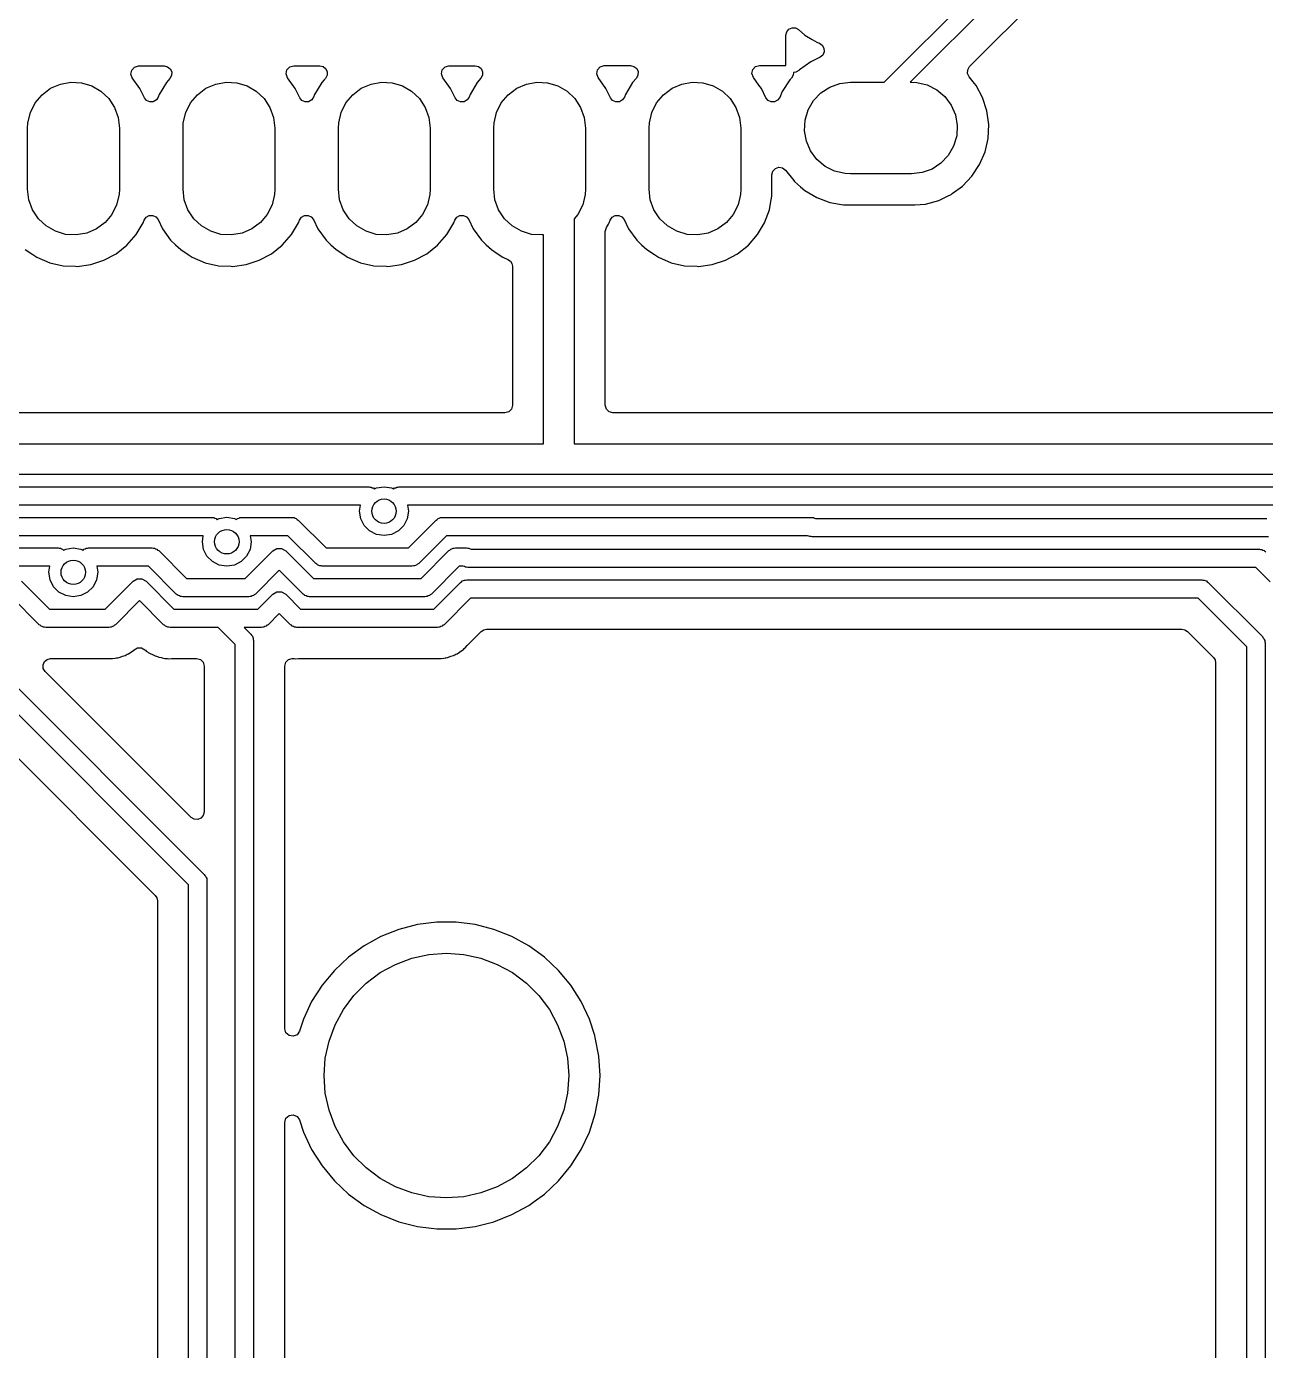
# Model space of a CAD drawing. Extents: x 15 to 269, y -160 to -43.
# Drawn here: x 135.38 to 155.63, y -116.76 to -95.11 of the extents above; entities that cross this region are included whole.
import ezdxf

# ---------------------------------------------------------------- set-up
doc = ezdxf.new("R2010")
doc.units = 0
doc.layers.add('BLACK', color=7, linetype='CONTINUOUS')

msp = doc.modelspace()

# ---------------------------------------------------------------- linework, layer by layer
at = {"layer": 'BLACK', "linetype": 'CONTINUOUS'}
for p, q in [((149.398, -96.024), (151.916, -93.5051)), ((152.173, -93.6733), (149.822, -96.024)), ((150.794, -95.7706), (152.471, -94.0939)), ((147.791, -95.258), (147.804, -95.2033)), ((147.791, -95.7252), (147.791, -95.258)), ((147.804, -95.2033), (147.839, -95.1598)), ((147.839, -95.1598), (147.891, -95.1365)), ((147.891, -95.1365), (147.947, -95.1383)), ((147.947, -95.1383), (147.997, -95.1648)), ((147.997, -95.1648), (148.101, -95.2563)), ((148.101, -95.2563), (148.218, -95.3258)), ((148.218, -95.3258), (148.296, -95.3725)), ((148.296, -95.3725), (148.309, -95.3776)), ((148.309, -95.3776), (148.338, -95.3882)), ((148.338, -95.3882), (148.385, -95.4202)), ((148.385, -95.4202), (148.413, -95.4703)), ((148.413, -95.4703), (148.416, -95.5275)), ((148.196, -95.6893), (148.013, -95.8224)), ((148.348, -95.616), (148.196, -95.6893)), ((148.393, -95.5799), (148.348, -95.616)), ((148.416, -95.5275), (148.393, -95.5799)), ((137.082, -95.8923), (137.095, -95.8263)), ((137.105, -95.9554), (137.082, -95.8923)), ((137.095, -95.8263), (137.14, -95.7768)), ((137.14, -95.7768), (137.205, -95.7585)), ((137.205, -95.7585), (137.627, -95.7582)), ((137.627, -95.7582), (137.682, -95.7709)), ((137.682, -95.7709), (137.726, -95.8066)), ((137.726, -95.8066), (137.749, -95.8578)), ((137.749, -95.8578), (137.747, -95.9141)), ((139.62, -95.8904), (139.633, -95.8244)), ((139.643, -95.9535), (139.62, -95.8904)), ((139.633, -95.8244), (139.679, -95.7749)), ((139.679, -95.7749), (139.744, -95.7566)), ((139.744, -95.7566), (140.169, -95.7563)), ((140.169, -95.7563), (140.224, -95.769)), ((140.224, -95.769), (140.267, -95.8047)), ((140.267, -95.8047), (140.291, -95.8559)), ((140.291, -95.8559), (140.289, -95.9122)), ((142.159, -95.8884), (142.172, -95.8224)), ((142.182, -95.9516), (142.159, -95.8884)), ((142.172, -95.8224), (142.218, -95.773)), ((142.218, -95.773), (142.282, -95.7547)), ((142.282, -95.7547), (142.711, -95.7544)), ((142.711, -95.7544), (142.765, -95.7671)), ((142.765, -95.7671), (142.809, -95.8027)), ((142.809, -95.8027), (142.832, -95.854)), ((142.832, -95.854), (142.831, -95.9102)), ((144.697, -95.8865), (144.71, -95.8205)), ((144.721, -95.9496), (144.697, -95.8865)), ((144.71, -95.8205), (144.756, -95.7711)), ((144.756, -95.7711), (144.821, -95.7528)), ((144.821, -95.7528), (145.252, -95.7524)), ((145.252, -95.7524), (145.307, -95.7652)), ((145.307, -95.7652), (145.351, -95.8008)), ((145.372, -95.9083), (145.346, -95.958)), ((145.351, -95.8008), (145.374, -95.8521)), ((145.374, -95.8521), (145.372, -95.9083)), ((147.236, -95.8846), (147.249, -95.8186)), ((147.259, -95.9477), (147.236, -95.8846)), ((147.249, -95.8186), (147.295, -95.7691)), ((147.295, -95.7691), (147.359, -95.7508)), ((147.359, -95.7508), (147.765, -95.7505)), ((147.765, -95.7505), (147.765, -95.7505)), ((147.765, -95.7505), (147.765, -95.7505)), ((147.765, -95.7505), (147.791, -95.7505)), ((147.791, -95.7254), (147.791, -95.7252)), ((147.791, -95.7457), (147.791, -95.7254)), ((147.791, -95.7254), (147.791, -95.7254)), ((147.792, -95.7507), (147.791, -95.7457)), ((147.791, -95.7505), (147.792, -95.7507)), ((147.913, -95.8668), (147.91, -95.9107)), ((147.955, -95.8628), (147.913, -95.8668)), ((148.004, -95.8313), (147.955, -95.8628)), ((148.013, -95.8224), (148.004, -95.8313)), ((150.76, -95.8813), (150.764, -95.8217)), ((150.785, -95.9356), (150.76, -95.8813)), ((150.764, -95.8217), (150.794, -95.7706)), ((135.629, -96.2285), (135.769, -96.1245)), ((135.769, -96.1245), (135.929, -96.0555)), ((135.929, -96.0555), (136.1, -96.0253)), ((136.1, -96.0253), (136.274, -96.0354)), ((136.274, -96.0354), (136.441, -96.0853)), ((136.441, -96.0853), (136.592, -96.1724)), ((137.229, -96.1259), (137.105, -95.9554)), ((137.662, -96.0313), (137.546, -96.2257)), ((137.721, -95.9638), (137.662, -96.0313)), ((137.747, -95.9141), (137.721, -95.9638)), ((138.169, -96.2285), (138.309, -96.1245)), ((138.309, -96.1245), (138.469, -96.0555)), ((138.469, -96.0555), (138.64, -96.0253)), ((138.64, -96.0253), (138.814, -96.0354)), ((138.814, -96.0354), (138.981, -96.0853)), ((138.981, -96.0853), (139.132, -96.1724)), ((139.769, -96.1259), (139.643, -95.9535)), ((140.202, -96.0313), (140.086, -96.2257)), ((140.241, -95.9862), (140.202, -96.0313)), ((140.262, -95.9619), (140.241, -95.9862)), ((140.289, -95.9122), (140.262, -95.9619)), ((140.709, -96.2285), (140.849, -96.1245)), ((140.849, -96.1245), (141.009, -96.0555)), ((141.009, -96.0555), (141.18, -96.0253)), ((141.18, -96.0253), (141.354, -96.0354)), ((141.354, -96.0354), (141.521, -96.0853)), ((141.521, -96.0853), (141.672, -96.1724)), ((142.309, -96.1259), (142.182, -95.9516)), ((142.742, -96.0313), (142.626, -96.2257)), ((142.804, -95.9599), (142.742, -96.0313)), ((142.831, -95.9102), (142.804, -95.9599)), ((143.249, -96.2285), (143.389, -96.1245)), ((143.389, -96.1245), (143.549, -96.0555)), ((143.549, -96.0555), (143.72, -96.0253)), ((143.72, -96.0253), (143.894, -96.0354)), ((143.894, -96.0354), (144.061, -96.0853)), ((144.061, -96.0853), (144.212, -96.1724)), ((144.849, -96.1259), (144.721, -95.9496)), ((145.282, -96.0313), (145.166, -96.2257)), ((145.346, -95.958), (145.282, -96.0313)), ((145.789, -96.2285), (145.929, -96.1245)), ((145.929, -96.1245), (146.089, -96.0555)), ((146.089, -96.0555), (146.26, -96.0253)), ((146.26, -96.0253), (146.434, -96.0354)), ((146.434, -96.0354), (146.601, -96.0853)), ((146.601, -96.0853), (146.752, -96.1724)), ((147.349, -96.0707), (147.259, -95.9477)), ((147.389, -96.1259), (147.349, -96.0707)), ((147.856, -95.9862), (147.731, -96.1752)), ((147.881, -95.9602), (147.856, -95.9862)), ((147.91, -95.9107), (147.881, -95.9602)), ((148.362, -96.1995), (148.507, -96.1038)), ((148.507, -96.1038), (148.671, -96.0442)), ((148.671, -96.0442), (148.844, -96.024)), ((148.844, -96.024), (149.398, -96.024)), ((149.822, -96.024), (149.844, -96.024)), ((149.844, -96.024), (149.931, -96.0291)), ((149.931, -96.0291), (150.101, -96.0692)), ((150.101, -96.0692), (150.256, -96.1474)), ((150.872, -96.0445), (150.785, -95.9356)), ((150.899, -96.0779), (150.872, -96.0445)), ((151.006, -96.2774), (150.899, -96.0779)), ((135.517, -96.3619), (135.629, -96.2285)), ((136.592, -96.1724), (136.719, -96.2919)), ((136.719, -96.2919), (136.814, -96.4374)), ((137.302, -96.278), (137.229, -96.1259)), ((137.338, -96.3225), (137.302, -96.278)), ((137.39, -96.346), (137.338, -96.3225)), ((137.498, -96.3153), (137.448, -96.3434)), ((137.53, -96.2678), (137.498, -96.3153)), ((137.546, -96.2257), (137.53, -96.2678)), ((138.057, -96.3619), (138.169, -96.2285)), ((139.132, -96.1724), (139.259, -96.2919)), ((139.259, -96.2919), (139.354, -96.4374)), ((139.842, -96.278), (139.769, -96.1259)), ((139.878, -96.3225), (139.842, -96.278)), ((139.93, -96.346), (139.878, -96.3225)), ((140.038, -96.3153), (139.988, -96.3434)), ((140.07, -96.2678), (140.038, -96.3153)), ((140.086, -96.2257), (140.07, -96.2678)), ((140.597, -96.3619), (140.709, -96.2285)), ((141.672, -96.1724), (141.799, -96.2919)), ((141.799, -96.2919), (141.894, -96.4374)), ((142.382, -96.278), (142.309, -96.1259)), ((142.418, -96.3225), (142.382, -96.278)), ((142.47, -96.346), (142.418, -96.3225)), ((142.578, -96.3153), (142.528, -96.3434)), ((142.61, -96.2678), (142.578, -96.3153)), ((142.626, -96.2257), (142.61, -96.2678)), ((143.137, -96.3619), (143.249, -96.2285)), ((144.212, -96.1724), (144.339, -96.2919)), ((144.339, -96.2919), (144.434, -96.4374)), ((144.922, -96.278), (144.849, -96.1259)), ((144.958, -96.3225), (144.922, -96.278)), ((145.01, -96.346), (144.958, -96.3225)), ((145.118, -96.3153), (145.068, -96.3434)), ((145.15, -96.2678), (145.118, -96.3153)), ((145.166, -96.2257), (145.15, -96.2678)), ((145.677, -96.3619), (145.789, -96.2285)), ((146.752, -96.1724), (146.879, -96.2919)), ((146.879, -96.2919), (146.974, -96.4374)), ((147.463, -96.28), (147.389, -96.1259)), ((147.498, -96.3238), (147.463, -96.28)), ((147.549, -96.3476), (147.498, -96.3238)), ((147.655, -96.3203), (147.605, -96.3463)), ((147.689, -96.2749), (147.655, -96.3203)), ((147.731, -96.1752), (147.689, -96.2749)), ((148.155, -96.4769), (148.242, -96.3261)), ((148.242, -96.3261), (148.362, -96.1995)), ((150.256, -96.1474), (150.39, -96.2593)), ((150.39, -96.2593), (150.494, -96.399)), ((151.076, -96.4928), (151.006, -96.2774)), ((135.399, -96.6869), (135.439, -96.5175)), ((135.439, -96.5175), (135.517, -96.3619)), ((136.814, -96.4374), (136.874, -96.601)), ((137.448, -96.3434), (137.39, -96.346)), ((137.939, -96.6869), (137.979, -96.5175)), ((137.979, -96.5175), (138.057, -96.3619)), ((139.354, -96.4374), (139.414, -96.601)), ((139.988, -96.3434), (139.93, -96.346)), ((140.479, -96.6869), (140.519, -96.5175)), ((140.519, -96.5175), (140.597, -96.3619)), ((141.894, -96.4374), (141.954, -96.601)), ((142.528, -96.3434), (142.47, -96.346)), ((143.019, -96.6869), (143.059, -96.5175)), ((143.059, -96.5175), (143.137, -96.3619)), ((144.434, -96.4374), (144.494, -96.601)), ((145.068, -96.3434), (145.01, -96.346)), ((145.559, -96.6869), (145.599, -96.5175)), ((145.599, -96.5175), (145.677, -96.3619)), ((146.974, -96.4374), (147.034, -96.601)), ((147.605, -96.3463), (147.549, -96.3476)), ((148.105, -96.6438), (148.155, -96.4769)), ((150.494, -96.399), (150.562, -96.5589)), ((151.106, -96.7173), (151.076, -96.4928)), ((135.394, -96.774), (135.399, -96.6869)), ((135.394, -97.774), (135.394, -96.774)), ((136.874, -96.601), (136.894, -96.774)), ((136.894, -96.774), (136.894, -97.774)), ((137.934, -96.774), (137.939, -96.6869)), ((137.934, -97.774), (137.934, -96.774)), ((139.414, -96.601), (139.434, -96.774)), ((139.434, -96.774), (139.434, -97.774)), ((140.474, -96.774), (140.479, -96.6869)), ((140.474, -97.774), (140.474, -96.774)), ((141.954, -96.601), (141.974, -96.774)), ((141.974, -96.774), (141.974, -97.774)), ((143.014, -96.774), (143.019, -96.6869)), ((143.014, -97.774), (143.014, -96.774)), ((144.494, -96.601), (144.514, -96.774)), ((144.514, -96.774), (144.514, -97.774)), ((145.554, -96.774), (145.559, -96.6869)), ((145.554, -97.774), (145.554, -96.774)), ((147.034, -96.601), (147.054, -96.774)), ((147.054, -96.774), (147.054, -97.774)), ((148.095, -96.8176), (148.105, -96.6438)), ((150.562, -96.5589), (150.593, -96.7304)), ((150.593, -96.7304), (150.583, -96.9042)), ((151.096, -96.9436), (151.106, -96.7173)), ((148.126, -96.9891), (148.095, -96.8176)), ((148.194, -97.149), (148.126, -96.9891)), ((150.583, -96.9042), (150.533, -97.0711)), ((151.046, -97.1645), (151.096, -96.9436)), ((148.298, -97.2887), (148.194, -97.149)), ((150.533, -97.0711), (150.446, -97.2219)), ((150.957, -97.3728), (151.046, -97.1645)), ((147.618, -97.4364), (147.675, -97.4164)), ((147.675, -97.4164), (147.735, -97.4259)), ((148.432, -97.4006), (148.298, -97.2887)), ((148.587, -97.4788), (148.432, -97.4006)), ((150.326, -97.3485), (150.181, -97.4442)), ((150.446, -97.2219), (150.326, -97.3485)), ((150.832, -97.5618), (150.957, -97.3728)), ((147.562, -97.5399), (147.577, -97.4811)), ((147.562, -97.8873), (147.562, -97.5399)), ((147.577, -97.4811), (147.618, -97.4364)), ((147.735, -97.4259), (147.783, -97.4626)), ((147.783, -97.4626), (147.918, -97.6315)), ((147.918, -97.6315), (147.931, -97.6472)), ((148.757, -97.5189), (148.587, -97.4788)), ((148.844, -97.524), (148.757, -97.5189)), ((149.844, -97.524), (148.844, -97.524)), ((150.017, -97.5038), (149.844, -97.524)), ((150.181, -97.4442), (150.017, -97.5038)), ((150.675, -97.7256), (150.832, -97.5618)), ((135.414, -97.947), (135.394, -97.774)), ((136.894, -97.774), (136.889, -97.8611)), ((137.954, -97.947), (137.934, -97.774)), ((139.434, -97.774), (139.429, -97.8611)), ((140.494, -97.947), (140.474, -97.774)), ((141.974, -97.774), (141.969, -97.8611)), ((143.034, -97.947), (143.014, -97.774)), ((144.514, -97.774), (144.509, -97.8611)), ((145.574, -97.947), (145.554, -97.774)), ((147.054, -97.774), (147.049, -97.8611)), ((147.931, -97.6472), (148.03, -97.7343)), ((148.03, -97.7343), (148.101, -97.7963)), ((148.101, -97.7963), (148.296, -97.9125)), ((150.492, -97.8587), (150.511, -97.8446)), ((150.511, -97.8446), (150.675, -97.7256)), ((135.474, -98.1106), (135.414, -97.947)), ((136.849, -98.0305), (136.771, -98.1861)), ((136.889, -97.8611), (136.849, -98.0305)), ((138.014, -98.1106), (137.954, -97.947)), ((139.389, -98.0305), (139.311, -98.1861)), ((139.429, -97.8611), (139.389, -98.0305)), ((140.554, -98.1106), (140.494, -97.947)), ((141.929, -98.0305), (141.851, -98.1861)), ((141.969, -97.8611), (141.929, -98.0305)), ((143.094, -98.1106), (143.034, -97.947)), ((144.469, -98.0305), (144.391, -98.1861)), ((144.509, -97.8611), (144.469, -98.0305)), ((145.634, -98.1106), (145.574, -97.947)), ((147.009, -98.0305), (146.931, -98.1861)), ((147.049, -97.8611), (147.009, -98.0305)), ((147.522, -98.1102), (147.54, -98.0095)), ((147.54, -98.0095), (147.562, -97.8873)), ((148.296, -97.9125), (148.508, -97.9921)), ((148.508, -97.9921), (148.731, -98.0325)), ((148.731, -98.0325), (148.731, -98.0325)), ((148.731, -98.0325), (149.901, -98.0325)), ((149.901, -98.0325), (150.07, -98.0173)), ((149.901, -98.0325), (149.901, -98.0325)), ((150.07, -98.0173), (150.288, -97.957)), ((150.288, -97.957), (150.433, -97.8873)), ((150.433, -97.8873), (150.492, -97.8587)), ((135.569, -98.2561), (135.474, -98.1106)), ((135.696, -98.3756), (135.569, -98.2561)), ((136.771, -98.1861), (136.659, -98.3195)), ((137.282, -98.3222), (137.298, -98.2802)), ((137.298, -98.2802), (137.33, -98.2327)), ((137.33, -98.2327), (137.38, -98.2046)), ((137.38, -98.2046), (137.438, -98.202)), ((137.438, -98.202), (137.49, -98.2255)), ((137.49, -98.2255), (137.526, -98.27)), ((137.526, -98.27), (137.599, -98.4221)), ((138.109, -98.2561), (138.014, -98.1106)), ((138.236, -98.3756), (138.109, -98.2561)), ((139.311, -98.1861), (139.199, -98.3195)), ((139.822, -98.3222), (139.838, -98.2802)), ((139.838, -98.2802), (139.87, -98.2327)), ((139.87, -98.2327), (139.92, -98.2046)), ((139.92, -98.2046), (139.978, -98.202)), ((139.978, -98.202), (140.03, -98.2255)), ((140.03, -98.2255), (140.066, -98.27)), ((140.066, -98.27), (140.139, -98.4221)), ((140.649, -98.2561), (140.554, -98.1106)), ((140.776, -98.3756), (140.649, -98.2561)), ((141.851, -98.1861), (141.739, -98.3195)), ((142.362, -98.3222), (142.378, -98.2802)), ((142.378, -98.2802), (142.41, -98.2327)), ((142.41, -98.2327), (142.46, -98.2046)), ((142.46, -98.2046), (142.518, -98.202)), ((142.518, -98.202), (142.57, -98.2255)), ((142.57, -98.2255), (142.606, -98.27)), ((142.606, -98.27), (142.679, -98.4221)), ((143.189, -98.2561), (143.094, -98.1106)), ((143.316, -98.3756), (143.189, -98.2561)), ((144.391, -98.1861), (144.33, -98.2584)), ((144.33, -98.2584), (144.33, -101.94)), ((144.902, -98.3222), (144.918, -98.2802)), ((144.918, -98.2802), (144.95, -98.2327)), ((144.95, -98.2327), (145, -98.2046)), ((145, -98.2046), (145.058, -98.202)), ((145.058, -98.202), (145.11, -98.2255)), ((145.11, -98.2255), (145.146, -98.27)), ((145.146, -98.27), (145.219, -98.4221)), ((145.729, -98.2561), (145.634, -98.1106)), ((145.856, -98.3756), (145.729, -98.2561)), ((146.931, -98.1861), (146.819, -98.3195)), ((147.442, -98.3222), (147.522, -98.1102)), ((135.847, -98.4627), (135.696, -98.3756)), ((136.014, -98.5126), (135.847, -98.4627)), ((136.359, -98.4925), (136.188, -98.5227)), ((136.519, -98.4235), (136.359, -98.4925)), ((136.659, -98.3195), (136.519, -98.4235)), ((137.166, -98.5167), (137.282, -98.3222)), ((137.599, -98.4221), (137.599, -98.4221)), ((137.599, -98.4221), (137.599, -98.4221)), ((137.599, -98.4221), (137.732, -98.6054)), ((138.387, -98.4627), (138.236, -98.3756)), ((138.554, -98.5126), (138.387, -98.4627)), ((138.899, -98.4925), (138.728, -98.5227)), ((139.059, -98.4235), (138.899, -98.4925)), ((139.199, -98.3195), (139.059, -98.4235)), ((139.706, -98.5167), (139.822, -98.3222)), ((140.139, -98.4221), (140.139, -98.4221)), ((140.139, -98.4221), (140.139, -98.4221)), ((140.139, -98.4221), (140.272, -98.6054)), ((140.927, -98.4627), (140.776, -98.3756)), ((141.094, -98.5126), (140.927, -98.4627)), ((141.439, -98.4925), (141.268, -98.5227)), ((141.599, -98.4235), (141.439, -98.4925)), ((141.739, -98.3195), (141.599, -98.4235)), ((142.246, -98.5167), (142.362, -98.3222)), ((142.679, -98.4221), (142.679, -98.4221)), ((142.679, -98.4221), (142.679, -98.4221)), ((142.679, -98.4221), (142.812, -98.6054)), ((143.467, -98.4627), (143.316, -98.3756)), ((143.634, -98.5126), (143.467, -98.4627)), ((144.838, -98.4635), (144.856, -98.3999)), ((144.838, -101.307), (144.838, -98.4635)), ((144.856, -98.3999), (144.888, -98.3461)), ((144.888, -98.3461), (144.902, -98.3222)), ((145.219, -98.4221), (145.219, -98.4221)), ((145.219, -98.4221), (145.219, -98.4221)), ((145.219, -98.4221), (145.352, -98.6054)), ((146.007, -98.4627), (145.856, -98.3756)), ((146.174, -98.5126), (146.007, -98.4627)), ((146.519, -98.4925), (146.348, -98.5227)), ((146.679, -98.4235), (146.519, -98.4925)), ((146.819, -98.3195), (146.679, -98.4235)), ((147.326, -98.5167), (147.442, -98.3222)), ((136.188, -98.5227), (136.014, -98.5126)), ((136.84, -98.8286), (137.017, -98.6873)), ((137.017, -98.6873), (137.166, -98.5167)), ((137.732, -98.6054), (137.812, -98.6818)), ((137.812, -98.6818), (137.896, -98.7619)), ((138.728, -98.5227), (138.554, -98.5126)), ((139.38, -98.8286), (139.557, -98.6873)), ((139.557, -98.6873), (139.706, -98.5167)), ((140.272, -98.6054), (140.352, -98.6818)), ((140.352, -98.6818), (140.436, -98.7619)), ((141.268, -98.5227), (141.094, -98.5126)), ((141.92, -98.8286), (142.097, -98.6873)), ((142.097, -98.6873), (142.246, -98.5167)), ((142.812, -98.6054), (142.892, -98.6818)), ((142.892, -98.6818), (142.976, -98.7619)), ((143.808, -98.5227), (143.634, -98.5126)), ((143.83, -98.5188), (143.808, -98.5227)), ((143.83, -101.94), (143.83, -98.5188)), ((145.352, -98.6054), (145.432, -98.6818)), ((145.432, -98.6818), (145.516, -98.7619)), ((146.348, -98.5227), (146.174, -98.5126)), ((147, -98.8286), (147.177, -98.6873)), ((147.177, -98.6873), (147.326, -98.5167)), ((135.356, -98.7619), (135.481, -98.8443)), ((135.481, -98.8443), (135.545, -98.8867)), ((135.545, -98.8867), (135.754, -98.9757)), ((136.425, -99.0059), (136.641, -98.9359)), ((136.641, -98.9359), (136.84, -98.8286)), ((137.896, -98.7619), (138.021, -98.8443)), ((138.021, -98.8443), (138.085, -98.8867)), ((138.085, -98.8867), (138.294, -98.9757)), ((138.965, -99.0059), (139.181, -98.9359)), ((139.181, -98.9359), (139.38, -98.8286)), ((140.436, -98.7619), (140.561, -98.8443)), ((140.561, -98.8443), (140.625, -98.8867)), ((140.625, -98.8867), (140.834, -98.9757)), ((141.505, -99.0059), (141.721, -98.9359)), ((141.721, -98.9359), (141.92, -98.8286)), ((142.976, -98.7619), (143.071, -98.8243)), ((143.071, -98.8243), (143.165, -98.8867)), ((143.165, -98.8867), (143.246, -98.9213)), ((143.246, -98.9213), (143.286, -98.9483)), ((145.516, -98.7619), (145.641, -98.8443)), ((145.641, -98.8443), (145.705, -98.8867)), ((145.705, -98.8867), (145.914, -98.9757)), ((146.585, -99.0059), (146.801, -98.9359)), ((146.801, -98.9359), (147, -98.8286)), ((135.754, -98.9757), (135.974, -99.0262)), ((135.974, -99.0262), (136.179, -99.0354)), ((136.179, -99.0354), (136.201, -99.0363)), ((136.201, -99.0363), (136.425, -99.0059)), ((136.201, -99.0363), (136.201, -99.0363)), ((136.201, -99.0363), (136.201, -99.0363)), ((138.294, -98.9757), (138.514, -99.0262)), ((138.514, -99.0262), (138.719, -99.0354)), ((138.719, -99.0354), (138.741, -99.0363)), ((138.741, -99.0363), (138.965, -99.0059)), ((138.741, -99.0363), (138.741, -99.0363)), ((138.741, -99.0363), (138.741, -99.0363)), ((140.834, -98.9757), (141.054, -99.0262)), ((141.054, -99.0262), (141.259, -99.0354)), ((141.259, -99.0354), (141.281, -99.0363)), ((141.281, -99.0363), (141.505, -99.0059)), ((141.281, -99.0363), (141.281, -99.0363)), ((141.281, -99.0363), (141.281, -99.0363)), ((143.286, -98.9483), (143.312, -98.9883)), ((143.312, -98.9883), (143.321, -99.0354)), ((143.321, -99.0354), (143.321, -101.307)), ((145.914, -98.9757), (146.134, -99.0262)), ((146.134, -99.0262), (146.339, -99.0354)), ((146.339, -99.0354), (146.361, -99.0363)), ((146.361, -99.0363), (146.585, -99.0059)), ((146.361, -99.0363), (146.361, -99.0363)), ((146.361, -99.0363), (146.361, -99.0363)), ((143.321, -101.307), (143.305, -101.37)), ((144.855, -101.37), (144.838, -101.307)), ((143.197, -101.431), (130.726, -101.431)), ((143.26, -101.415), (143.197, -101.431)), ((143.305, -101.37), (143.26, -101.415)), ((144.9, -101.415), (144.855, -101.37)), ((144.963, -101.431), (144.9, -101.415)), ((157.624, -101.431), (144.963, -101.431)), ((130.464, -101.94), (143.83, -101.94)), ((144.33, -101.94), (157.886, -101.94)), ((144.08, -102.44), (130.36, -102.44)), ((157.99, -102.44), (144.08, -102.44)), ((130.35, -102.64), (140.97, -102.64)), ((140.97, -102.64), (140.99, -102.645)), ((140.99, -102.645), (141.009, -102.645)), ((141.009, -102.645), (141.026, -102.655)), ((141.026, -102.655), (141.046, -102.66)), ((141.046, -102.66), (141.059, -102.674)), ((141.059, -102.674), (141.063, -102.676)), ((141.063, -102.676), (141.096, -102.659)), ((141.096, -102.659), (141.22, -102.639)), ((141.22, -102.639), (141.344, -102.659)), ((141.344, -102.659), (141.377, -102.676)), ((141.377, -102.676), (141.381, -102.674)), ((141.381, -102.674), (141.394, -102.66)), ((141.394, -102.66), (141.414, -102.655)), ((141.414, -102.655), (141.431, -102.645)), ((141.431, -102.645), (141.45, -102.645)), ((141.45, -102.645), (141.469, -102.64)), ((141.469, -102.64), (156.18, -102.64)), ((140.836, -102.94), (130.49, -102.94)), ((140.82, -103.039), (140.836, -102.94)), ((140.84, -103.163), (140.82, -103.039)), ((141.62, -103.039), (141.6, -103.163)), ((156.04, -102.94), (141.604, -102.94)), ((141.604, -102.94), (141.62, -103.039)), ((130.92, -103.14), (138.4, -103.14)), ((138.4, -103.14), (138.42, -103.145)), ((138.42, -103.145), (138.439, -103.145)), ((138.439, -103.145), (138.456, -103.155)), ((138.456, -103.155), (138.475, -103.16)), ((138.475, -103.16), (138.489, -103.174)), ((138.489, -103.174), (138.493, -103.176)), ((138.493, -103.176), (138.526, -103.159)), ((138.526, -103.159), (138.65, -103.139)), ((138.65, -103.139), (138.774, -103.159)), ((138.774, -103.159), (138.807, -103.176)), ((138.807, -103.176), (138.811, -103.174)), ((138.811, -103.174), (138.825, -103.16)), ((138.825, -103.16), (138.844, -103.155)), ((138.844, -103.155), (138.861, -103.145)), ((138.861, -103.145), (138.88, -103.145)), ((138.88, -103.145), (138.899, -103.14)), ((138.899, -103.14), (139.71, -103.14)), ((139.71, -103.14), (139.729, -103.145)), ((139.729, -103.145), (139.749, -103.145)), ((139.749, -103.145), (139.766, -103.155)), ((139.766, -103.155), (139.785, -103.16)), ((139.785, -103.16), (139.799, -103.174)), ((139.799, -103.174), (139.816, -103.184)), ((139.816, -103.184), (140.272, -103.639)), ((140.896, -103.275), (140.84, -103.163)), ((141.6, -103.163), (141.544, -103.275)), ((141.618, -103.639), (142.074, -103.184)), ((142.074, -103.184), (142.091, -103.174)), ((142.091, -103.174), (142.105, -103.16)), ((142.105, -103.16), (142.124, -103.155)), ((142.124, -103.155), (142.141, -103.145)), ((142.141, -103.145), (142.161, -103.145)), ((142.161, -103.145), (142.18, -103.14)), ((142.18, -103.14), (148.2, -103.14)), ((148.2, -103.14), (148.219, -103.145)), ((148.219, -103.145), (148.239, -103.145)), ((148.239, -103.145), (148.256, -103.155)), ((148.256, -103.155), (148.275, -103.16)), ((148.275, -103.16), (155.655, -103.16)), ((138.266, -103.44), (130.982, -103.44)), ((138.25, -103.539), (138.266, -103.44)), ((139.648, -103.44), (139.034, -103.44)), ((139.034, -103.44), (139.05, -103.539)), ((140.103, -103.896), (139.648, -103.44)), ((140.985, -103.363), (140.896, -103.275)), ((141.096, -103.42), (140.985, -103.363)), ((141.22, -103.439), (141.096, -103.42)), ((141.344, -103.42), (141.22, -103.439)), ((141.455, -103.363), (141.344, -103.42)), ((141.544, -103.275), (141.455, -103.363)), ((142.242, -103.44), (141.787, -103.896)), ((148.145, -103.44), (142.242, -103.44)), ((148.164, -103.445), (148.145, -103.44)), ((148.181, -103.455), (148.164, -103.445)), ((148.201, -103.455), (148.181, -103.455)), ((148.22, -103.46), (148.201, -103.455)), ((155.678, -103.46), (148.22, -103.46)), ((131.127, -103.64), (135.891, -103.64)), ((135.891, -103.64), (135.91, -103.645)), ((135.91, -103.645), (135.929, -103.645)), ((135.929, -103.645), (135.946, -103.655)), ((135.946, -103.655), (135.965, -103.66)), ((135.965, -103.66), (135.979, -103.674)), ((135.979, -103.674), (135.983, -103.676)), ((135.983, -103.676), (136.016, -103.659)), ((136.016, -103.659), (136.14, -103.639)), ((136.14, -103.639), (136.264, -103.659)), ((136.264, -103.659), (136.297, -103.676)), ((136.297, -103.676), (136.301, -103.674)), ((136.301, -103.674), (136.314, -103.66)), ((136.314, -103.66), (136.334, -103.655)), ((136.334, -103.655), (136.351, -103.645)), ((136.351, -103.645), (136.37, -103.645)), ((136.37, -103.645), (136.389, -103.64)), ((136.389, -103.64), (137.43, -103.64)), ((137.43, -103.64), (137.449, -103.645)), ((137.449, -103.645), (137.469, -103.645)), ((137.469, -103.645), (137.486, -103.655)), ((137.486, -103.655), (137.505, -103.66)), ((137.505, -103.66), (137.519, -103.674)), ((137.519, -103.674), (137.536, -103.684)), ((137.536, -103.684), (137.992, -104.139)), ((138.27, -103.663), (138.25, -103.539)), ((138.326, -103.775), (138.27, -103.663)), ((138.948, -104.139), (139.4, -103.687)), ((139.03, -103.663), (138.974, -103.775)), ((139.05, -103.539), (139.03, -103.663)), ((139.4, -103.687), (139.468, -103.649)), ((139.468, -103.649), (139.545, -103.649)), ((139.545, -103.649), (139.613, -103.687)), ((139.613, -103.687), (140.065, -104.139)), ((140.272, -103.639), (141.618, -103.639)), ((141.825, -104.139), (142.281, -103.684)), ((142.281, -103.684), (142.298, -103.674)), ((142.298, -103.674), (142.312, -103.66)), ((142.312, -103.66), (142.331, -103.655)), ((142.331, -103.655), (142.348, -103.645)), ((142.348, -103.645), (142.368, -103.645)), ((142.368, -103.645), (142.387, -103.64)), ((142.387, -103.64), (142.57, -103.64)), ((142.57, -103.64), (142.589, -103.645)), ((142.589, -103.645), (142.609, -103.645)), ((142.609, -103.645), (142.626, -103.655)), ((142.626, -103.655), (142.645, -103.66)), ((142.645, -103.66), (155.533, -103.66)), ((155.533, -103.66), (155.552, -103.665)), ((155.552, -103.665), (155.572, -103.665)), ((155.572, -103.665), (155.589, -103.675)), ((155.589, -103.675), (155.608, -103.68)), ((155.608, -103.68), (155.622, -103.694)), ((155.622, -103.694), (155.639, -103.704)), ((138.415, -103.863), (138.326, -103.775)), ((138.526, -103.92), (138.415, -103.863)), ((138.885, -103.863), (138.774, -103.92)), ((138.974, -103.775), (138.885, -103.863)), ((140.121, -103.905), (140.103, -103.896)), ((140.135, -103.919), (140.121, -103.905)), ((140.154, -103.925), (140.135, -103.919)), ((141.755, -103.919), (141.736, -103.925)), ((141.769, -103.905), (141.755, -103.919)), ((141.787, -103.896), (141.769, -103.905)), ((135.756, -103.94), (131.189, -103.94)), ((135.74, -104.039), (135.756, -103.94)), ((135.76, -104.163), (135.74, -104.039)), ((136.54, -104.039), (136.52, -104.163)), ((137.368, -103.94), (136.524, -103.94)), ((136.524, -103.94), (136.54, -104.039)), ((137.823, -104.396), (137.368, -103.94)), ((138.65, -103.939), (138.526, -103.92)), ((138.774, -103.92), (138.65, -103.939)), ((139.506, -104.006), (139.117, -104.396)), ((139.896, -104.396), (139.506, -104.006)), ((140.171, -103.934), (140.154, -103.925)), ((140.19, -103.934), (140.171, -103.934)), ((140.209, -103.939), (140.19, -103.934)), ((141.68, -103.939), (140.209, -103.939)), ((141.7, -103.934), (141.68, -103.939)), ((141.719, -103.934), (141.7, -103.934)), ((141.736, -103.925), (141.719, -103.934)), ((142.449, -103.94), (141.994, -104.396)), ((142.515, -103.94), (142.449, -103.94)), ((142.534, -103.945), (142.515, -103.94)), ((142.551, -103.955), (142.534, -103.945)), ((142.571, -103.955), (142.551, -103.955)), ((142.59, -103.96), (142.571, -103.955)), ((155.471, -103.96), (142.59, -103.96)), ((155.707, -104.196), (155.471, -103.96)), ((135.296, -104.184), (135.752, -104.639)), ((135.816, -104.275), (135.76, -104.163)), ((135.905, -104.363), (135.816, -104.275)), ((136.464, -104.275), (136.375, -104.363)), ((136.52, -104.163), (136.464, -104.275)), ((136.661, -104.639), (137.117, -104.184)), ((137.117, -104.184), (137.184, -104.145)), ((137.184, -104.145), (137.262, -104.145)), ((137.262, -104.145), (137.329, -104.184)), ((137.329, -104.184), (137.785, -104.639)), ((137.992, -104.139), (138.948, -104.139)), ((140.065, -104.139), (141.825, -104.139)), ((142.033, -104.639), (142.468, -104.204)), ((142.468, -104.204), (142.485, -104.194)), ((142.485, -104.194), (142.499, -104.18)), ((142.499, -104.18), (142.518, -104.175)), ((142.518, -104.175), (142.535, -104.165)), ((142.535, -104.165), (142.555, -104.165)), ((142.555, -104.165), (142.574, -104.16)), ((142.574, -104.16), (152.32, -104.16)), ((152.32, -104.16), (154.59, -104.16)), ((154.59, -104.16), (154.609, -104.165)), ((154.609, -104.165), (154.629, -104.165)), ((154.629, -104.165), (154.646, -104.175)), ((154.646, -104.175), (154.665, -104.18)), ((154.665, -104.18), (154.679, -104.194)), ((154.679, -104.194), (154.696, -104.204)), ((154.696, -104.204), (155.58, -105.088)), ((135.583, -104.896), (135.128, -104.44)), ((136.016, -104.42), (135.905, -104.363)), ((136.14, -104.439), (136.016, -104.42)), ((136.264, -104.42), (136.14, -104.439)), ((136.375, -104.363), (136.264, -104.42)), ((137.223, -104.502), (136.829, -104.896)), ((137.616, -104.896), (137.223, -104.502)), ((137.841, -104.405), (137.823, -104.396)), ((137.855, -104.419), (137.841, -104.405)), ((137.874, -104.425), (137.855, -104.419)), ((137.891, -104.434), (137.874, -104.425)), ((137.91, -104.434), (137.891, -104.434)), ((137.929, -104.439), (137.91, -104.434)), ((139.011, -104.439), (137.929, -104.439)), ((139.03, -104.434), (139.011, -104.439)), ((139.049, -104.434), (139.03, -104.434)), ((139.066, -104.425), (139.049, -104.434)), ((139.085, -104.419), (139.066, -104.425)), ((139.099, -104.405), (139.085, -104.419)), ((139.117, -104.396), (139.099, -104.405)), ((139.155, -104.639), (139.4, -104.395)), ((139.4, -104.395), (139.468, -104.356)), ((139.468, -104.356), (139.545, -104.356)), ((139.545, -104.356), (139.613, -104.395)), ((139.613, -104.395), (139.857, -104.639)), ((139.913, -104.405), (139.896, -104.396)), ((139.927, -104.419), (139.913, -104.405)), ((139.946, -104.425), (139.927, -104.419)), ((139.964, -104.434), (139.946, -104.425)), ((139.983, -104.434), (139.964, -104.434)), ((140.002, -104.439), (139.983, -104.434)), ((141.888, -104.439), (140.002, -104.439)), ((141.907, -104.434), (141.888, -104.439)), ((141.926, -104.434), (141.907, -104.434)), ((141.944, -104.425), (141.926, -104.434)), ((141.963, -104.419), (141.944, -104.425)), ((141.977, -104.405), (141.963, -104.419)), ((141.994, -104.396), (141.977, -104.405)), ((142.636, -104.46), (142.201, -104.896)), ((152.32, -104.46), (142.636, -104.46)), ((154.528, -104.46), (152.32, -104.46)), ((155.324, -105.256), (154.528, -104.46)), ((135.752, -104.639), (136.661, -104.639)), ((137.785, -104.639), (138.176, -104.639)), ((138.176, -104.639), (138.571, -104.639)), ((138.571, -104.639), (139.155, -104.639)), ((139.506, -104.713), (139.324, -104.896)), ((139.689, -104.896), (139.506, -104.713)), ((139.857, -104.639), (142.033, -104.639)), ((135.601, -104.905), (135.583, -104.896)), ((135.614, -104.919), (135.601, -104.905)), ((135.634, -104.925), (135.614, -104.919)), ((135.651, -104.934), (135.634, -104.925)), ((135.67, -104.934), (135.651, -104.934)), ((135.689, -104.939), (135.67, -104.934)), ((136.723, -104.939), (135.689, -104.939)), ((136.742, -104.934), (136.723, -104.939)), ((136.762, -104.934), (136.742, -104.934)), ((136.779, -104.925), (136.762, -104.934)), ((136.798, -104.919), (136.779, -104.925)), ((136.812, -104.905), (136.798, -104.919)), ((136.829, -104.896), (136.812, -104.905)), ((137.633, -104.905), (137.616, -104.896)), ((137.647, -104.919), (137.633, -104.905)), ((137.666, -104.925), (137.647, -104.919)), ((137.684, -104.934), (137.666, -104.925)), ((137.703, -104.934), (137.684, -104.934)), ((137.722, -104.939), (137.703, -104.934)), ((138.176, -104.939), (137.722, -104.939)), ((138.509, -104.939), (138.176, -104.939)), ((138.788, -105.218), (138.509, -104.939)), ((139.218, -104.939), (138.934, -104.939)), ((138.934, -104.939), (139.044, -105.05)), ((139.237, -104.934), (139.218, -104.939)), ((139.256, -104.934), (139.237, -104.934)), ((139.274, -104.925), (139.256, -104.934)), ((139.293, -104.919), (139.274, -104.925)), ((139.307, -104.905), (139.293, -104.919)), ((139.324, -104.896), (139.307, -104.905)), ((139.706, -104.905), (139.689, -104.896)), ((139.72, -104.919), (139.706, -104.905)), ((139.739, -104.925), (139.72, -104.919)), ((139.756, -104.934), (139.739, -104.925)), ((139.776, -104.934), (139.756, -104.934)), ((139.795, -104.939), (139.776, -104.934)), ((142.095, -104.939), (139.795, -104.939)), ((142.114, -104.934), (142.095, -104.939)), ((142.134, -104.934), (142.114, -104.934)), ((142.151, -104.925), (142.134, -104.934)), ((142.17, -104.919), (142.151, -104.925)), ((142.184, -104.905), (142.17, -104.919)), ((142.201, -104.896), (142.184, -104.905)), ((142.811, -105.005), (142.851, -104.978)), ((142.851, -104.978), (142.898, -104.968)), ((142.898, -104.968), (152.237, -104.968)), ((152.237, -104.968), (152.361, -104.968)), ((152.361, -104.968), (154.266, -104.968)), ((154.266, -104.968), (154.313, -104.978)), ((154.313, -104.978), (154.354, -105.005)), ((134.495, -105.193), (138.282, -108.98)), ((138.788, -136.36), (138.788, -105.218)), ((139.044, -105.05), (139.054, -105.067)), ((139.054, -105.067), (139.068, -105.081)), ((139.068, -105.081), (139.073, -105.1)), ((139.073, -105.1), (139.083, -105.117)), ((139.083, -105.117), (139.083, -105.137)), ((139.083, -105.137), (139.088, -105.156)), ((139.088, -105.156), (139.088, -136.36)), ((142.586, -105.229), (142.811, -105.005)), ((154.354, -105.005), (154.779, -105.43)), ((155.58, -105.088), (155.59, -105.105)), ((155.59, -105.105), (155.604, -105.119)), ((155.604, -105.119), (155.609, -105.138)), ((155.609, -105.138), (155.619, -105.155)), ((155.619, -105.155), (155.619, -105.175)), ((155.619, -105.175), (155.624, -105.194)), ((155.624, -105.194), (155.624, -117.002)), ((138.026, -109.148), (134.283, -105.405)), ((136.848, -105.439), (136.867, -105.435)), ((136.867, -105.435), (136.888, -105.432)), ((136.888, -105.432), (136.932, -105.415)), ((136.932, -105.415), (136.943, -105.412)), ((136.943, -105.412), (136.987, -105.399)), ((136.987, -105.399), (137.006, -105.388)), ((137.006, -105.388), (137.023, -105.379)), ((137.023, -105.379), (137.043, -105.371)), ((137.043, -105.371), (137.081, -105.344)), ((137.081, -105.344), (137.09, -105.338)), ((137.09, -105.338), (137.13, -105.314)), ((137.13, -105.314), (137.137, -105.308)), ((137.137, -105.308), (137.191, -105.276)), ((137.191, -105.276), (137.254, -105.275)), ((137.254, -105.275), (137.309, -105.305)), ((137.309, -105.305), (137.319, -105.314)), ((137.319, -105.314), (137.332, -105.326)), ((137.332, -105.326), (137.351, -105.337)), ((137.351, -105.337), (137.367, -105.348)), ((137.367, -105.348), (137.376, -105.354)), ((137.376, -105.354), (137.385, -105.361)), ((137.385, -105.361), (137.41, -105.372)), ((137.41, -105.372), (137.427, -105.379)), ((137.427, -105.379), (137.427, -105.379)), ((137.427, -105.379), (137.437, -105.384)), ((137.437, -105.384), (137.478, -105.407)), ((137.478, -105.407), (137.499, -105.412)), ((137.499, -105.412), (137.517, -105.418)), ((137.517, -105.418), (137.537, -105.427)), ((137.537, -105.427), (137.583, -105.434)), ((137.583, -105.434), (137.594, -105.436)), ((142.219, -105.439), (142.238, -105.435)), ((142.238, -105.435), (142.26, -105.432)), ((142.26, -105.432), (142.303, -105.415)), ((142.303, -105.415), (142.314, -105.412)), ((142.314, -105.412), (142.358, -105.399)), ((142.358, -105.399), (142.377, -105.388)), ((142.377, -105.388), (142.394, -105.379)), ((142.394, -105.379), (142.414, -105.371)), ((142.414, -105.371), (142.452, -105.344)), ((142.452, -105.344), (142.462, -105.338)), ((142.462, -105.338), (142.502, -105.314)), ((142.502, -105.314), (142.517, -105.299)), ((142.517, -105.299), (142.532, -105.286)), ((142.532, -105.286), (142.549, -105.273)), ((142.549, -105.273), (142.579, -105.238)), ((142.579, -105.238), (142.586, -105.229)), ((154.779, -105.43), (154.806, -105.471)), ((155.324, -117.064), (155.324, -105.256)), ((135.646, -105.553), (135.668, -105.499)), ((135.65, -105.61), (135.646, -105.553)), ((135.681, -105.66), (135.65, -105.61)), ((135.668, -105.499), (135.712, -105.462)), ((135.712, -105.462), (135.768, -105.448)), ((135.768, -105.448), (136.637, -105.448)), ((136.637, -105.448), (136.658, -105.45)), ((136.658, -105.45), (136.661, -105.45)), ((136.661, -105.45), (136.732, -105.448)), ((136.661, -105.45), (136.661, -105.45)), ((136.732, -105.448), (136.736, -105.448)), ((136.736, -105.448), (136.765, -105.448)), ((136.765, -105.448), (136.769, -105.447)), ((136.769, -105.447), (136.781, -105.447)), ((136.781, -105.447), (136.827, -105.445)), ((136.827, -105.445), (136.848, -105.439)), ((137.594, -105.436), (137.639, -105.448)), ((137.639, -105.448), (137.661, -105.448)), ((137.661, -105.448), (137.68, -105.45)), ((137.68, -105.45), (137.702, -105.453)), ((137.702, -105.453), (137.748, -105.449)), ((137.748, -105.449), (137.759, -105.448)), ((137.759, -105.448), (138.093, -105.448)), ((138.093, -105.448), (138.155, -105.448)), ((138.155, -105.448), (138.218, -105.465)), ((138.218, -105.465), (138.263, -105.51)), ((138.263, -105.51), (138.279, -105.572)), ((138.279, -105.572), (138.279, -107.959)), ((139.596, -105.572), (139.613, -105.51)), ((139.596, -111.503), (139.596, -105.572)), ((139.613, -105.51), (139.659, -105.465)), ((139.659, -105.465), (139.72, -105.448)), ((139.72, -105.448), (139.734, -105.448)), ((139.734, -105.448), (139.753, -105.45)), ((139.753, -105.45), (139.774, -105.453)), ((139.774, -105.453), (139.821, -105.449)), ((139.821, -105.449), (139.832, -105.448)), ((139.832, -105.448), (142.008, -105.448)), ((142.008, -105.448), (142.03, -105.45)), ((142.03, -105.45), (142.032, -105.45)), ((142.032, -105.45), (142.103, -105.448)), ((142.032, -105.45), (142.032, -105.45)), ((142.103, -105.448), (142.107, -105.448)), ((142.107, -105.448), (142.136, -105.448)), ((142.136, -105.448), (142.141, -105.447)), ((142.141, -105.447), (142.152, -105.447)), ((142.152, -105.447), (142.199, -105.445)), ((142.199, -105.445), (142.219, -105.439)), ((154.806, -105.471), (154.815, -105.518)), ((154.815, -105.518), (154.815, -116.978)), ((138.068, -108.047), (135.681, -105.66)), ((134.143, -105.984), (137.481, -109.323)), ((138.266, -108.015), (138.228, -108.059)), ((138.279, -107.959), (138.266, -108.015)), ((138.117, -108.077), (138.068, -108.047)), ((138.175, -108.082), (138.117, -108.077)), ((138.228, -108.059), (138.175, -108.082)), ((138.282, -108.98), (138.292, -108.997)), ((138.292, -108.997), (138.306, -109.011)), ((138.306, -109.011), (138.311, -109.03)), ((138.311, -109.03), (138.321, -109.047)), ((138.321, -109.047), (138.321, -109.067)), ((138.321, -109.067), (138.326, -109.086)), ((138.326, -109.086), (138.326, -138.76)), ((137.481, -109.323), (137.508, -109.363)), ((138.026, -139.298), (138.026, -109.148)), ((137.508, -109.363), (137.517, -109.41)), ((137.517, -109.41), (137.517, -116.967)), ((142.082, -109.759), (141.769, -109.799)), ((142.398, -109.759), (142.082, -109.759)), ((142.082, -109.759), (142.082, -109.759)), ((142.711, -109.799), (142.398, -109.759)), ((142.398, -109.759), (142.398, -109.759)), ((141.463, -109.878), (141.17, -109.994)), ((141.769, -109.799), (141.463, -109.878)), ((143.017, -109.878), (142.711, -109.799)), ((143.31, -109.994), (143.017, -109.878)), ((140.893, -110.146), (140.638, -110.331)), ((141.17, -109.994), (140.893, -110.146)), ((143.587, -110.146), (143.31, -109.994)), ((143.842, -110.331), (143.587, -110.146)), ((140.638, -110.331), (140.408, -110.547)), ((141.409, -110.449), (141.677, -110.349)), ((141.677, -110.349), (141.955, -110.288)), ((141.955, -110.288), (142.24, -110.268)), ((142.24, -110.268), (142.525, -110.288)), ((142.525, -110.288), (142.803, -110.349)), ((142.803, -110.349), (143.071, -110.449)), ((144.072, -110.547), (143.842, -110.331)), ((140.408, -110.547), (140.207, -110.791)), ((140.93, -110.757), (141.159, -110.585)), ((141.159, -110.585), (141.409, -110.449)), ((143.071, -110.449), (143.321, -110.585)), ((143.321, -110.585), (143.55, -110.757)), ((144.273, -110.791), (144.072, -110.547)), ((144.072, -110.547), (144.072, -110.547)), ((140.207, -110.791), (140.037, -111.057)), ((140.729, -110.958), (140.93, -110.757)), ((143.55, -110.757), (143.751, -110.958)), ((144.443, -111.057), (144.273, -110.791)), ((140.037, -111.057), (139.903, -111.343)), ((140.557, -111.187), (140.729, -110.958)), ((143.751, -110.958), (143.923, -111.187)), ((144.577, -111.343), (144.443, -111.057)), ((144.443, -111.057), (144.443, -111.057)), ((140.421, -111.437), (140.557, -111.187)), ((143.923, -111.187), (144.059, -111.437)), ((139.903, -111.343), (139.838, -111.542)), ((140.321, -111.705), (140.421, -111.437)), ((144.059, -111.437), (144.159, -111.705)), ((144.666, -111.615), (144.577, -111.343)), ((139.616, -111.57), (139.596, -111.503)), ((139.668, -111.615), (139.616, -111.57)), ((139.736, -111.626), (139.668, -111.615)), ((139.8, -111.599), (139.736, -111.626)), ((139.838, -111.542), (139.8, -111.599)), ((140.26, -111.983), (140.321, -111.705)), ((144.159, -111.705), (144.22, -111.983)), ((144.674, -111.643), (144.666, -111.615)), ((144.734, -111.953), (144.674, -111.643)), ((140.24, -112.268), (140.26, -111.983)), ((144.22, -111.983), (144.24, -112.268)), ((144.753, -112.268), (144.734, -111.953)), ((140.26, -112.553), (140.24, -112.268)), ((144.24, -112.268), (144.22, -112.553)), ((144.734, -112.583), (144.753, -112.268)), ((140.321, -112.831), (140.26, -112.553)), ((144.22, -112.553), (144.159, -112.831)), ((144.674, -112.893), (144.734, -112.583)), ((139.596, -113.033), (139.616, -112.966)), ((139.616, -112.966), (139.668, -112.921)), ((139.668, -112.921), (139.736, -112.91)), ((139.736, -112.91), (139.8, -112.937)), ((139.8, -112.937), (139.838, -112.994)), ((139.838, -112.994), (139.903, -113.193)), ((140.421, -113.099), (140.321, -112.831)), ((144.159, -112.831), (144.059, -113.099)), ((144.577, -113.193), (144.674, -112.893)), ((139.596, -135.727), (139.596, -113.033)), ((139.903, -113.193), (140.037, -113.479)), ((140.557, -113.349), (140.421, -113.099)), ((144.059, -113.099), (143.923, -113.349)), ((144.443, -113.479), (144.577, -113.193)), ((140.729, -113.578), (140.557, -113.349)), ((143.923, -113.349), (143.751, -113.578)), ((140.037, -113.479), (140.207, -113.745)), ((140.93, -113.779), (140.729, -113.578)), ((143.751, -113.578), (143.55, -113.779)), ((144.273, -113.745), (144.443, -113.479)), ((140.207, -113.745), (140.408, -113.989)), ((141.159, -113.951), (140.93, -113.779)), ((143.55, -113.779), (143.321, -113.951)), ((144.072, -113.989), (144.273, -113.745)), ((140.408, -113.989), (140.638, -114.205)), ((141.409, -114.087), (141.159, -113.951)), ((141.677, -114.187), (141.409, -114.087)), ((143.071, -114.087), (142.803, -114.187)), ((143.321, -113.951), (143.071, -114.087)), ((143.842, -114.205), (144.072, -113.989)), ((144.072, -113.989), (144.072, -113.989)), ((144.072, -113.989), (144.072, -113.989)), ((140.638, -114.205), (140.893, -114.39)), ((141.955, -114.248), (141.677, -114.187)), ((142.24, -114.268), (141.955, -114.248)), ((142.525, -114.248), (142.24, -114.268)), ((142.803, -114.187), (142.525, -114.248)), ((143.675, -114.326), (143.842, -114.205)), ((140.893, -114.39), (141.17, -114.542)), ((143.31, -114.542), (143.587, -114.39)), ((143.587, -114.39), (143.675, -114.326)), ((141.17, -114.542), (141.17, -114.542)), ((141.17, -114.542), (141.463, -114.658)), ((141.463, -114.658), (141.769, -114.737)), ((141.769, -114.737), (141.99, -114.765)), ((142.49, -114.765), (142.711, -114.737)), ((142.711, -114.737), (143.017, -114.658)), ((143.017, -114.658), (143.31, -114.542)), ((141.99, -114.765), (142.082, -114.776)), ((142.082, -114.776), (142.082, -114.776)), ((142.082, -114.776), (142.398, -114.776)), ((142.398, -114.776), (142.49, -114.765)), ((142.398, -114.776), (142.398, -114.776))]:
    msp.add_line(p, q, dxfattribs=at)
at = {"layer": 'BLACK'}
for centre in [(141.22, -103.039), (138.65, -103.539), (136.14, -104.039)]:
    msp.add_circle(centre, 0.2, dxfattribs=at)

doc.saveas('drawing.dxf')
